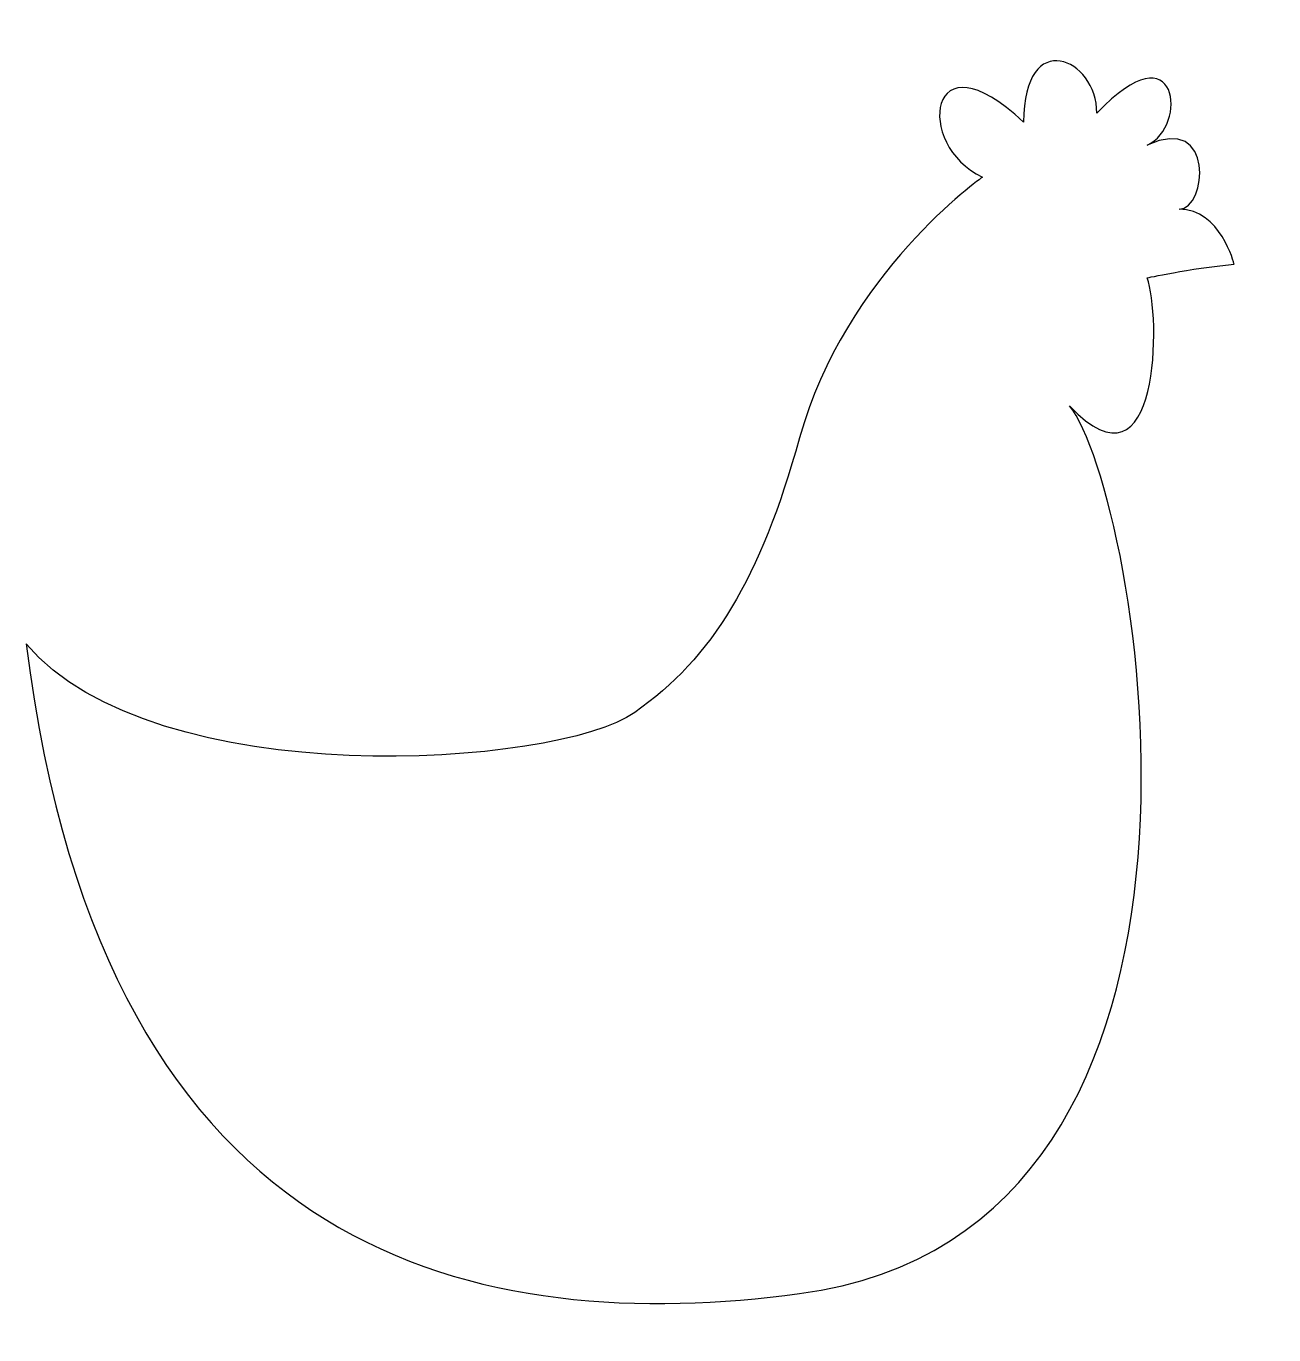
# Model space of a CAD drawing. Header units: centimetres. Extents: x -6.2 to 6.7, y -6.7 to 6.8.
import ezdxf

# ---------------------------------------------------------------- set-up
doc = ezdxf.new("R2010")
doc.units = ezdxf.units.CM
doc.header["$MEASUREMENT"] = 0
doc.layers.add('Camada 1', color=7, linetype='Continuous')

msp = doc.modelspace()

# ---------------------------------------------------------------- linework, layer by layer
at = {"layer": 'Camada 1'}
msp.add_open_spline([(1.75052, -6.32256), (-1.46644, -6.74841), (-5.44061, -6.086), (-6.24492, 0.39547), (-6.24492, 0.39547), (-4.92026, -1.16576), (-0.75693, -0.88196), (0.04737, -0.3142), (0.04737, -0.3142), (0.85168, 0.25354), (1.34539, 1.0656), (1.75052, 2.5243), (1.75052, 2.5243), (2.22362, 4.22756), (3.64293, 5.22104), (3.64293, 5.22104), (3.64293, 5.22104), (2.93329, 5.55225), (3.07503, 6.73501), (4.06864, 5.78878), (4.06864, 5.78878), (4.06864, 6.78226), (4.82569, 6.4509), (4.82569, 5.88329), (4.82569, 5.88329), (5.67728, 6.78226), (5.77192, 5.74153), (5.34607, 5.55222), (5.34607, 5.55222), (6.05571, 5.88329), (5.9612, 4.88981), (5.67728, 4.88981), (5.67728, 4.88981), (6.10299, 4.88981), (6.24489, 4.32204), (6.24489, 4.32204), (6.24489, 4.32204), (5.77179, 4.27479), (5.34607, 4.18014), (5.34607, 4.18014), (5.34607, 4.18014), (5.48797, 3.80168), (5.48797, 1.86199), (4.54176, 2.85548), (4.54176, 2.85548), (5.25144, 2.00395), (6.65542, -5.67328), (1.75052, -6.32256)], degree=3, knots=[0, 0, 0, 0, 0.07692308, 0.07692308, 0.07692308, 0.07692308, 0.15384615, 0.15384615, 0.15384615, 0.15384615, 0.23076923, 0.23076923, 0.23076923, 0.23076923, 0.30769231, 0.30769231, 0.30769231, 0.30769231, 0.38461538, 0.38461538, 0.38461538, 0.38461538, 0.46153846, 0.46153846, 0.46153846, 0.46153846, 0.53846154, 0.53846154, 0.53846154, 0.53846154, 0.61538462, 0.61538462, 0.61538462, 0.61538462, 0.69230769, 0.69230769, 0.69230769, 0.69230769, 0.76923077, 0.76923077, 0.76923077, 0.76923077, 0.84615385, 0.84615385, 0.84615385, 0.84615385, 1, 1, 1, 1], dxfattribs=at)

doc.saveas('drawing.dxf')
